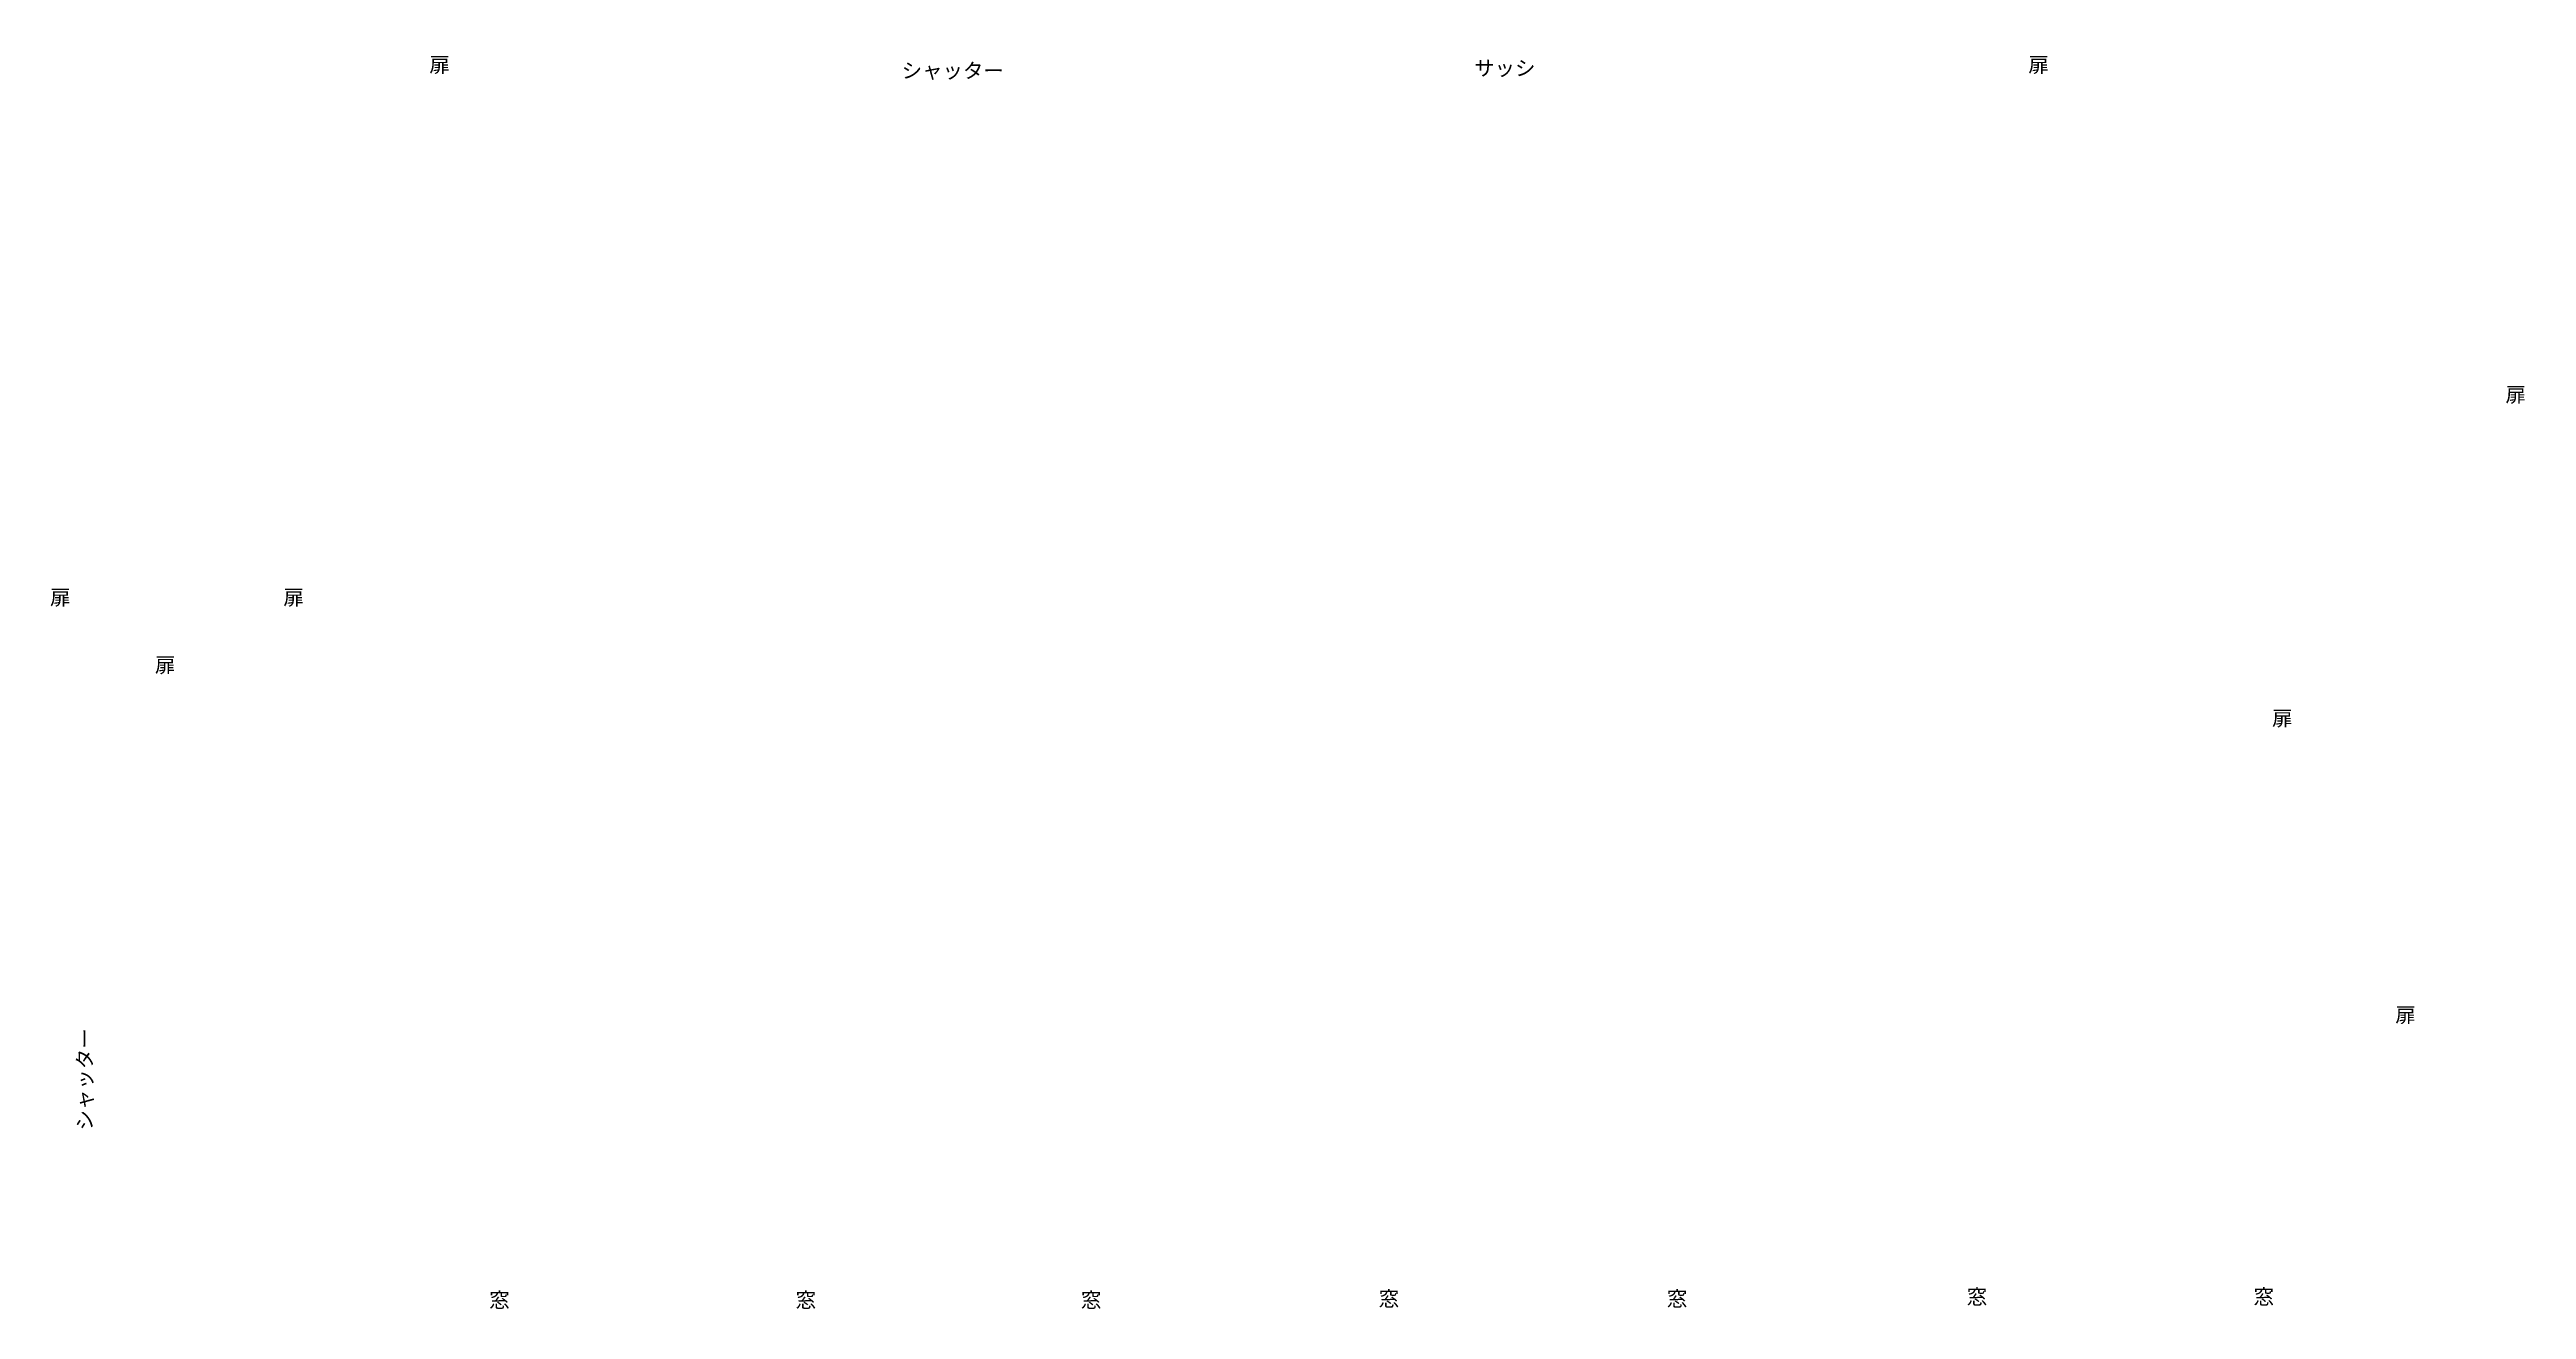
# Paper-space layout 'A-19' of a CAD drawing. Header units: millimetres. Extents: x -494 to 1809, y -144 to 1120.
# Drawn here: x -493.9 to -261.1, y 1001.6 to 1120.1 of the extents above.
import ezdxf

# ---------------------------------------------------------------- set-up
doc = ezdxf.new("R2010")
doc.units = ezdxf.units.MM
doc.layers.add('07_文字・記号', color=7, linetype='Continuous', lineweight=9)
doc.styles.add('ＭＳ Ｐゴシック (bold)', font='')
doc.styles.get('ＭＳ Ｐゴシック (bold)').set_extended_font_data('ＭＳ Ｐゴシック', bold=True)

psp = doc.layouts.new('A-19')

# ---------------------------------------------------------------- wipeouts: each hides what was drawn before it
at = {"color": 255}
for points in [[(-458.29, 1117.69), (-456.27, 1117.69), (-456.27, 1120.06), (-458.29, 1120.06)], [(-308, 1117.69), (-305.98, 1117.69), (-305.98, 1120.06), (-308, 1120.06)], [(-414.01, 1117.14), (-404.09, 1117.14), (-404.09, 1119.52), (-414.01, 1119.52)], [(-360.15, 1117.41), (-354.18, 1117.41), (-354.18, 1119.78), (-360.15, 1119.78)], [(-263.15, 1086.68), (-261.13, 1086.68), (-261.13, 1089.05), (-263.15, 1089.05)], [(-493.94, 1067.6), (-491.92, 1067.6), (-491.92, 1069.97), (-493.94, 1069.97)], [(-472.01, 1067.6), (-469.99, 1067.6), (-469.99, 1069.97), (-472.01, 1069.97)], [(-484.08, 1061.25), (-482.07, 1061.25), (-482.07, 1063.62), (-484.08, 1063.62)], [(-285.09, 1056.25), (-283.07, 1056.25), (-283.07, 1058.62), (-285.09, 1058.62)], [(-273.5, 1028.35), (-271.49, 1028.35), (-271.49, 1030.72), (-273.5, 1030.72)], [(-489.7, 1018.26), (-489.7, 1028.18), (-492.07, 1028.18), (-492.07, 1018.26)], [(-452.66, 1001.58), (-450.64, 1001.58), (-450.64, 1003.95), (-452.66, 1003.95)], [(-423.86, 1001.58), (-421.84, 1001.58), (-421.84, 1003.95), (-423.86, 1003.95)], [(-397.05, 1001.58), (-395.04, 1001.58), (-395.04, 1003.95), (-397.05, 1003.95)], [(-369.06, 1001.7), (-367.04, 1001.7), (-367.04, 1004.07), (-369.06, 1004.07)], [(-341.97, 1001.7), (-339.96, 1001.7), (-339.96, 1004.07), (-341.97, 1004.07)], [(-313.79, 1001.89), (-311.77, 1001.89), (-311.77, 1004.26), (-313.79, 1004.26)], [(-286.83, 1001.89), (-284.82, 1001.89), (-284.82, 1004.26), (-286.83, 1004.26)]]:
    psp.add_wipeout(points, dxfattribs=at).dxf.layer = '07_文字・記号'

# ---------------------------------------------------------------- next in the draw order: texts
at = {"layer": '07_文字・記号', "attachment_point": 8, "line_spacing_factor": 1.030663, "style": 'ＭＳ Ｐゴシック (bold)'}
for s, insert, char_height in [('扉', (-457.28, 1117.75), 1.41), ('シャッター', (-409.05, 1117.2), 1.407), ('サッシ', (-357.16, 1117.46), 1.407), ('扉', (-306.99, 1117.75), 1.41), ('扉', (-262.14, 1086.74), 1.41), ('扉', (-492.93, 1067.66), 1.41), ('扉', (-471, 1067.66), 1.41), ('扉', (-483.07, 1061.31), 1.41), ('扉', (-284.08, 1056.3), 1.41), ('扉', (-272.5, 1028.41), 1.41), ('窓', (-368.05, 1001.76), 1.41), ('窓', (-340.97, 1001.76), 1.41), ('窓', (-312.78, 1001.95), 1.41), ('窓', (-285.82, 1001.95), 1.41), ('窓', (-451.65, 1001.64), 1.41), ('窓', (-422.85, 1001.64), 1.41), ('窓', (-396.04, 1001.64), 1.41)]:
    psp.add_mtext(s, dxfattribs=dict(at, insert=insert, char_height=char_height))
at = {"layer": '07_文字・記号', "insert": (-489.75, 1023.22), "char_height": 1.407, "attachment_point": 8, "rotation": 90, "line_spacing_factor": 1.030663, "style": 'ＭＳ Ｐゴシック (bold)'}
psp.add_mtext('シャッター', dxfattribs=at)

doc.saveas('drawing.dxf')
